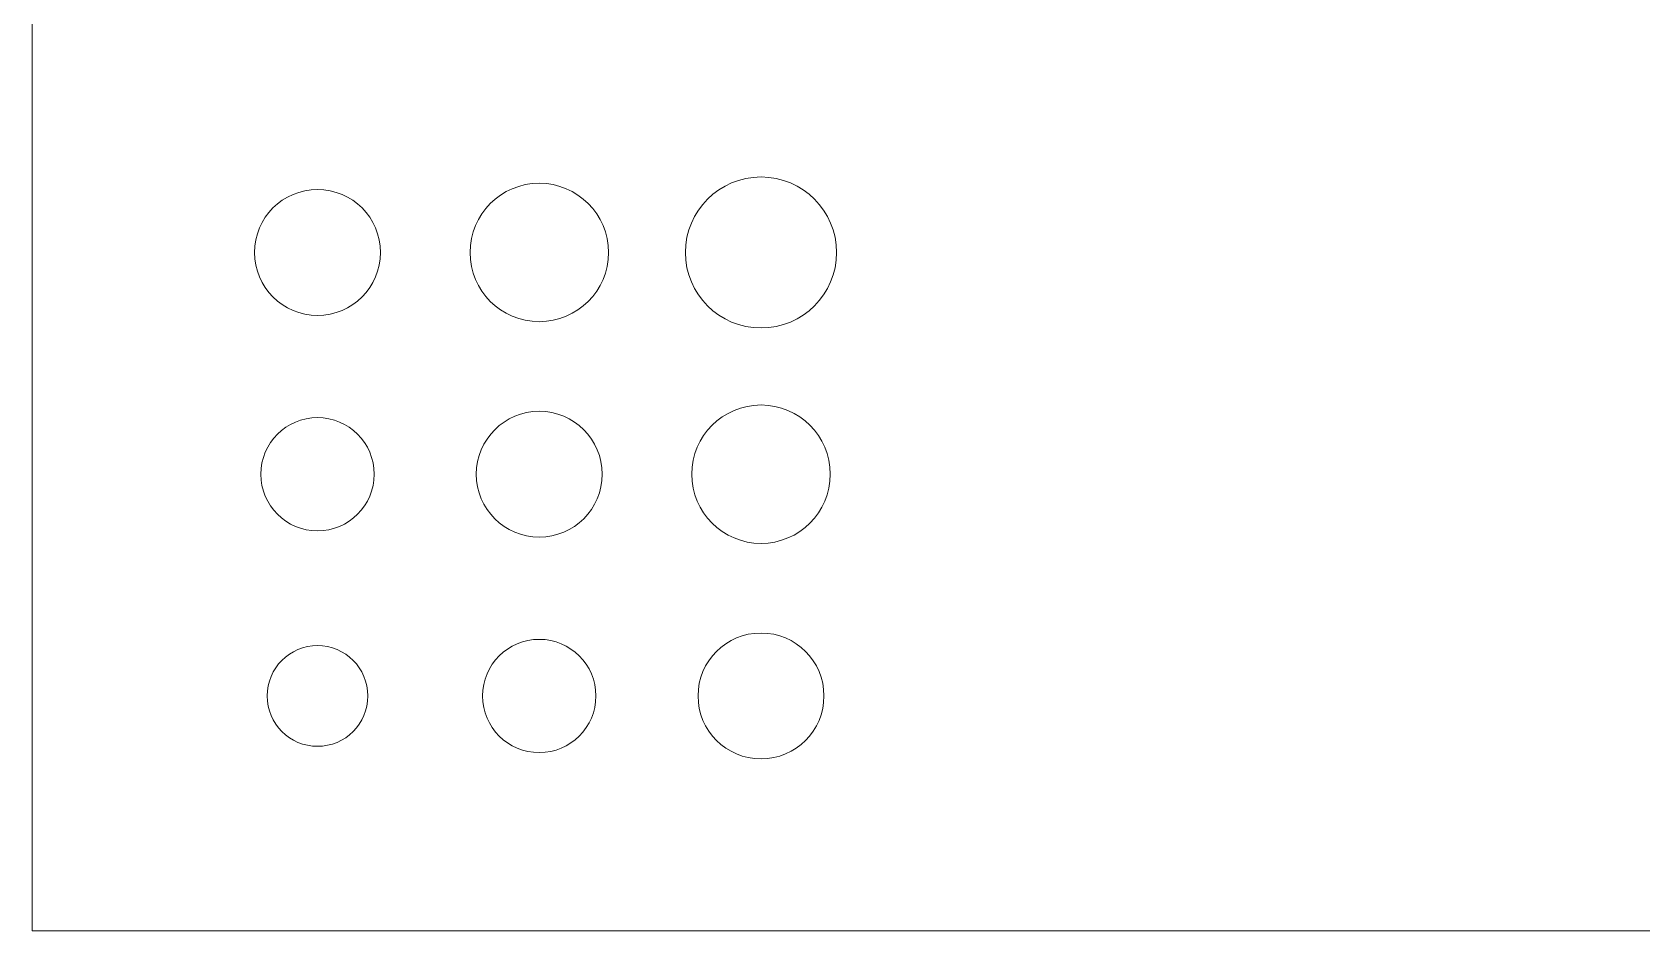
# Model space of a CAD drawing. Header units: millimetres. Extents: x -267 to -97, y 126 to 420.
# Drawn here: x -257 to -163.4, y 125.5 to 177.8 of the extents above; entities that cross this region are included whole.
import ezdxf

# ---------------------------------------------------------------- set-up
doc = ezdxf.new("R2010")
doc.units = ezdxf.units.MM
doc.header["$MEASUREMENT"] = 0
doc.layers.add('layer 1', color=7, linetype='Continuous')

msp = doc.modelspace()

# ---------------------------------------------------------------- linework, layer by layer
at = {"layer": 'layer 1', "color": 250, "lineweight": 9}
for points in [[(-256.9995, 420.5), (-256.9995, 420.5), (-106.9995, 420.5), (-106.9995, 420.5), (-106.9995, 420.5), (-106.9995, 420.5), (-106.9995, 125.5), (-106.9995, 125.5), (-106.9995, 125.5), (-106.9995, 125.5), (-256.9995, 125.5), (-256.9995, 125.5), (-256.9995, 125.5), (-256.9995, 125.5), (-256.9995, 420.5), (-256.9995, 420.5)], [(-240.4033, 168.6226), (-238.3806, 168.6226), (-236.7408, 166.9837), (-236.7408, 164.9622), (-236.7408, 164.9622), (-236.7408, 162.9404), (-238.3806, 161.3015), (-240.4033, 161.3015), (-240.4033, 161.3015), (-242.4258, 161.3015), (-244.0655, 162.9404), (-244.0655, 164.9622), (-244.0655, 164.9622), (-244.0655, 166.9837), (-242.4258, 168.6226), (-240.4033, 168.6226)], [(-227.5046, 168.9885), (-225.2797, 168.9885), (-223.4761, 167.1857), (-223.4761, 164.9622), (-223.4761, 164.9622), (-223.4761, 162.7384), (-225.2797, 160.9356), (-227.5046, 160.9356), (-227.5046, 160.9356), (-229.7296, 160.9356), (-231.533, 162.7384), (-231.533, 164.9622), (-231.533, 164.9622), (-231.533, 167.1857), (-229.7296, 168.9885), (-227.5046, 168.9885)], [(-214.6059, 169.3545), (-212.1789, 169.3545), (-210.2114, 167.3879), (-210.2114, 164.9622), (-210.2114, 164.9622), (-210.2114, 162.5362), (-212.1789, 160.5696), (-214.6059, 160.5696), (-214.6059, 160.5696), (-217.0331, 160.5696), (-219.0008, 162.5362), (-219.0008, 164.9622), (-219.0008, 164.9622), (-219.0008, 167.3879), (-217.0331, 169.3545), (-214.6059, 169.3545)], [(-227.5046, 155.722), (-225.4818, 155.722), (-223.8424, 154.0833), (-223.8424, 152.0616), (-223.8424, 152.0616), (-223.8424, 150.0399), (-225.4818, 148.4012), (-227.5046, 148.4012), (-227.5046, 148.4012), (-229.5273, 148.4012), (-231.167, 150.0399), (-231.167, 152.0616), (-231.167, 152.0616), (-231.167, 154.0833), (-229.5273, 155.722), (-227.5046, 155.722)], [(-214.6059, 156.088), (-212.3812, 156.088), (-210.5776, 154.2854), (-210.5776, 152.0616), (-210.5776, 152.0616), (-210.5776, 149.8376), (-212.3812, 148.0349), (-214.6059, 148.0349), (-214.6059, 148.0349), (-216.831, 148.0349), (-218.6345, 149.8376), (-218.6345, 152.0616), (-218.6345, 152.0616), (-218.6345, 154.2854), (-216.831, 156.088), (-214.6059, 156.088)], [(-240.4033, 155.3561), (-238.5828, 155.3561), (-237.1071, 153.8811), (-237.1071, 152.0616), (-237.1071, 152.0616), (-237.1071, 150.2421), (-238.5828, 148.767), (-240.4033, 148.767), (-240.4033, 148.767), (-242.2236, 148.767), (-243.6992, 150.2421), (-243.6992, 152.0616), (-243.6992, 152.0616), (-243.6992, 153.8811), (-242.2236, 155.3561), (-240.4033, 155.3561)], [(-227.5046, 142.4555), (-225.6842, 142.4555), (-224.2085, 140.9805), (-224.2085, 139.1609), (-224.2085, 139.1609), (-224.2085, 137.3415), (-225.6842, 135.8665), (-227.5046, 135.8665), (-227.5046, 135.8665), (-229.325, 135.8665), (-230.8008, 137.3415), (-230.8008, 139.1609), (-230.8008, 139.1609), (-230.8008, 140.9805), (-229.325, 142.4555), (-227.5046, 142.4555)], [(-214.6059, 142.8214), (-212.5835, 142.8214), (-210.9439, 141.1827), (-210.9439, 139.1609), (-210.9439, 139.1609), (-210.9439, 137.1393), (-212.5835, 135.5004), (-214.6059, 135.5004), (-214.6059, 135.5004), (-216.6287, 135.5004), (-218.2683, 137.1393), (-218.2683, 139.1609), (-218.2683, 139.1609), (-218.2683, 141.1827), (-216.6287, 142.8214), (-214.6059, 142.8214)], [(-243.333, 139.1609), (-243.333, 140.7783), (-242.0214, 142.0894), (-240.4033, 142.0894), (-240.4033, 142.0894), (-238.785, 142.0894), (-237.4733, 140.7783), (-237.4733, 139.1609), (-237.4733, 139.1609), (-237.4733, 137.5437), (-238.785, 136.2326), (-240.4033, 136.2326), (-240.4033, 136.2326), (-242.0214, 136.2326), (-243.333, 137.5437), (-243.333, 139.1609)]]:
    msp.add_open_spline(points, degree=3, knots=[0, 0, 0, 0, 0.2, 0.2, 0.2, 0.2, 0.4, 0.4, 0.4, 0.4, 0.6, 0.6, 0.6, 0.6, 1, 1, 1, 1], dxfattribs=at)

doc.saveas('drawing.dxf')
